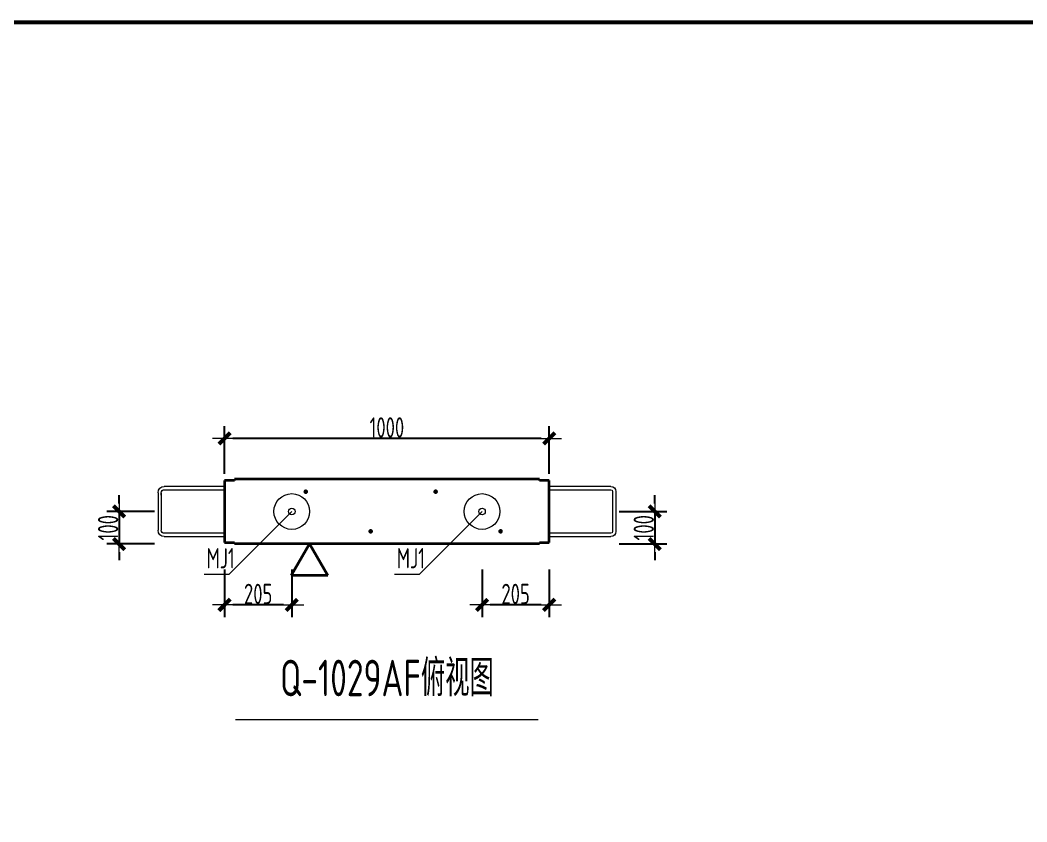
# Model space of a CAD drawing. Extents: x -85320 to 1679916, y -1321939 to 627.
# Drawn here: x 1052996 to 1065400, y -1086790 to -1076917 of the extents above; entities that cross this region are included whole.
import ezdxf
from ezdxf.enums import TextEntityAlignment as Align

# ---------------------------------------------------------------- set-up
doc = ezdxf.new("R2010")
doc.units = 0
doc.header["$LTSCALE"] = 1000
doc.layers.add('BORDER', color=7, linetype='Continuous')
doc.layers.add('拉模', color=7, linetype='Continuous')
for name, color, linetype, lineweight in [('直线', 7, 'Continuous', 18), ('预制墙图名', 7, 'Continuous', 18), ('预制墙埋件', 8, 'Continuous', 18), ('预制墙墙身水平筋', 130, 'Continuous', 18), ('预制墙墙身纵向受力筋', 1, 'Continuous', 18), ('预制墙详图标注', 3, 'Continuous', 18), ('预制墙详图轮廓', 3, 'Continuous', 35)]:
    doc.layers.add(name, color=color, linetype=linetype, lineweight=lineweight)
doc.styles.add('样式 1', font='yjkeng.shx', dxfattribs={"width": 0.7, "bigfont": 'yjkchn.shx'})
doc.styles.add('样式 2', font='yjkeng.shx', dxfattribs={"width": 0.7, "bigfont": 'yjkchn.shx'})
doc.dimstyles.new('盈建科结构', dxfattribs={"dimscale": 100, "dimtxt": 2.5, "dimasz": 1, "dimexe": 1.5, "dimexo": 0.625, "dimgap": 0.1, "dimtad": 1, "dimdec": 0, "dimrnd": 1, "dimzin": 0, "dimdsep": 46, "dimtxsty": '样式 1', "dimblk": '_yjkbk', "dimblk1": 'ARCHTICK', "dimblk2": 'ARCHTICK', "dimcen": 0.09, "dimadec": 0, "dimazin": 0, "dimtfac": 1, "dimtdec": 4, "dimtix": 1, "dimtmove": 2, "dimatfit": 3, "dimfxl": 1, "dimtolj": 1, "dimtzin": 0, "dimarcsym": 0})

# ---------------------------------------------------------------- blocks, each defined once
blk = doc.blocks.new('_yjkbk')
blk.add_line((-1, 0), (1.5, 0))
blk.add_lwpolyline([(-0.7, -0.7, 0.5, 0.5, 0), (0.7, 0.7, 0.5, 0.5, 0)], format="xyseb")
blk = doc.blocks.new('*D3289')
at = {"layer": 'Defpoints', "color": 0, "transparency": 16777216}
for p in [(1060315, -1082968), (1060315, -1083368), (1060815, -1083368)]:
    blk.add_point(p, dxfattribs=at)
at = {"layer": '预制墙详图标注', "color": 0, "lineweight": -2, "transparency": 16777216}
for p, q in [((1060815, -1082868), (1060815, -1082768)), ((1060378, -1082968), (1060965, -1082968)), ((1060815, -1082968), (1060815, -1083368)), ((1060378, -1083368), (1060965, -1083368)), ((1060815, -1083468), (1060815, -1083568))]:
    blk.add_line(p, q, dxfattribs=at)
at = {"layer": '预制墙详图标注', "color": 0, "lineweight": -2, "transparency": 16777216, "xscale": 100, "yscale": 100, "zscale": 100}
for p, rotation in [((1060815, -1082968), 270), ((1060815, -1083368), 90)]:
    blk.add_blockref('_yjkbk', p, dxfattribs=dict(at, rotation=rotation))
at = {"layer": '预制墙详图标注', "color": 0, "transparency": 16777216, "insert": (1060805, -1083168), "char_height": 250, "attachment_point": 8, "rotation": 90, "style": '样式 1'}
blk.add_mtext('\\A1;100', dxfattribs=at)
blk = doc.blocks.new('_ArchTick')
at = {"color": 0, "linetype": 'ByBlock', "const_width": 0.4}
blk.add_lwpolyline([(-0.5, -0.5), (0.5, 0.5)], dxfattribs=at)
blk = doc.blocks.new('*D3290')
at = {"layer": 'Defpoints', "color": 0, "transparency": 16777216}
for p in [(1054715, -1082968), (1054215, -1083368), (1054715, -1083368)]:
    blk.add_point(p, dxfattribs=at)
at = {"layer": '预制墙详图标注', "color": 0, "lineweight": -2, "transparency": 16777216}
for p, q in [((1054215, -1082868), (1054215, -1082768)), ((1054653, -1082968), (1054065, -1082968)), ((1054215, -1082968), (1054215, -1083368)), ((1054653, -1083368), (1054065, -1083368)), ((1054215, -1083468), (1054215, -1083568))]:
    blk.add_line(p, q, dxfattribs=at)
at = {"layer": '预制墙详图标注', "color": 0, "lineweight": -2, "transparency": 16777216, "xscale": 100, "yscale": 100, "zscale": 100}
for p, rotation in [((1054215, -1082968), 270), ((1054215, -1083368), 90)]:
    blk.add_blockref('_yjkbk', p, dxfattribs=dict(at, rotation=rotation))
at = {"layer": '预制墙详图标注', "color": 0, "transparency": 16777216, "insert": (1054205, -1083168), "char_height": 250, "attachment_point": 8, "rotation": 90, "style": '样式 1'}
blk.add_mtext('\\A1;100', dxfattribs=at)
blk = doc.blocks.new('*D3291')
at = {"layer": 'Defpoints', "color": 0, "transparency": 16777216}
for p in [(1058687, -1083618), (1059515, -1083618), (1058687, -1084118)]:
    blk.add_point(p, dxfattribs=at)
at = {"layer": '预制墙详图标注', "color": 0, "lineweight": -2, "transparency": 16777216}
for p, q in [((1058687, -1083681), (1058687, -1084268)), ((1059515, -1083681), (1059515, -1084268)), ((1059415, -1084118), (1058787, -1084118))]:
    blk.add_line(p, q, dxfattribs=at)
at = {"layer": '预制墙详图标注', "color": 0, "lineweight": -2, "transparency": 16777216, "xscale": 100, "yscale": 100, "zscale": 100, "rotation": 180}
blk.add_blockref('_yjkbk', (1058687, -1084118), dxfattribs=at)
at = {"layer": '预制墙详图标注', "color": 0, "lineweight": -2, "transparency": 16777216, "xscale": 100, "yscale": 100, "zscale": 100}
blk.add_blockref('_yjkbk', (1059515, -1084118), dxfattribs=at)
at = {"layer": '预制墙详图标注', "color": 0, "transparency": 16777216, "insert": (1059101, -1084108), "char_height": 250, "attachment_point": 8, "style": '样式 1'}
blk.add_mtext('\\A1;205', dxfattribs=at)
blk = doc.blocks.new('*D3292')
at = {"layer": 'Defpoints', "color": 0, "transparency": 16777216}
for p in [(1055515, -1083618), (1056343, -1083618), (1055515, -1084118)]:
    blk.add_point(p, dxfattribs=at)
at = {"layer": '预制墙详图标注', "color": 0, "lineweight": -2, "transparency": 16777216}
for p, q in [((1055515, -1083681), (1055515, -1084268)), ((1056343, -1083681), (1056343, -1084268)), ((1056243, -1084118), (1055615, -1084118))]:
    blk.add_line(p, q, dxfattribs=at)
at = {"layer": '预制墙详图标注', "color": 0, "lineweight": -2, "transparency": 16777216, "xscale": 100, "yscale": 100, "zscale": 100, "rotation": 180}
blk.add_blockref('_yjkbk', (1055515, -1084118), dxfattribs=at)
at = {"layer": '预制墙详图标注', "color": 0, "lineweight": -2, "transparency": 16777216, "xscale": 100, "yscale": 100, "zscale": 100}
blk.add_blockref('_yjkbk', (1056343, -1084118), dxfattribs=at)
at = {"layer": '预制墙详图标注', "color": 0, "transparency": 16777216, "insert": (1055929, -1084108), "char_height": 250, "attachment_point": 8, "style": '样式 1'}
blk.add_mtext('\\A1;205', dxfattribs=at)
blk = doc.blocks.new('*D3293')
at = {"layer": 'Defpoints', "color": 0, "transparency": 16777216}
for p in [(1055515, -1082068), (1055515, -1082568), (1059515, -1082568)]:
    blk.add_point(p, dxfattribs=at)
at = {"layer": '预制墙详图标注', "color": 0, "lineweight": -2, "transparency": 16777216}
for p, q in [((1055515, -1082506), (1055515, -1081918)), ((1059515, -1082506), (1059515, -1081918)), ((1059415, -1082068), (1055615, -1082068))]:
    blk.add_line(p, q, dxfattribs=at)
at = {"layer": '预制墙详图标注', "color": 0, "lineweight": -2, "transparency": 16777216, "xscale": 100, "yscale": 100, "zscale": 100, "rotation": 180}
blk.add_blockref('_yjkbk', (1055515, -1082068), dxfattribs=at)
at = {"layer": '预制墙详图标注', "color": 0, "lineweight": -2, "transparency": 16777216, "xscale": 100, "yscale": 100, "zscale": 100}
blk.add_blockref('_yjkbk', (1059515, -1082068), dxfattribs=at)
at = {"layer": '预制墙详图标注', "color": 0, "transparency": 16777216, "insert": (1057515, -1082058), "char_height": 250, "attachment_point": 8, "style": '样式 1'}
blk.add_mtext('\\A1;1000', dxfattribs=at)
blk = doc.blocks.new('图框1')
at = {"layer": 'BORDER', "const_width": 50}
blk.add_lwpolyline([(1377779, -823089), (1377779, -783089), (1433679, -783089), (1433679, -823089)], close=True, dxfattribs=at)
blk = doc.blocks.new('闭口左')
at = {"layer": '预制墙墙身水平筋', "color": 4}
for p, q in [((1032894, -832503), (1032894, -832999)), ((1032934, -832503), (1032934, -832999))]:
    blk.add_line(p, q, dxfattribs=at)
at = {"layer": '预制墙墙身水平筋', "lineweight": 18}
for p, q in [((1032954, -832443), (1033714, -832443)), ((1032954, -832443), (1033714, -832443)), ((1032954, -832443), (1033714, -832443)), ((1032954, -832443), (1033714, -832443)), ((1032954, -832443), (1033714, -832443)), ((1032954, -832443), (1033714, -832443)), ((1032954, -832443), (1033714, -832443)), ((1032954, -832443), (1033714, -832443)), ((1032954, -832443), (1033714, -832443)), ((1032954, -832443), (1033714, -832443)), ((1032954, -832443), (1033714, -832443)), ((1032954, -832443), (1033714, -832443)), ((1032954, -832443), (1033714, -832443)), ((1032954, -832443), (1033714, -832443)), ((1032954, -832443), (1033714, -832443)), ((1033714, -832483), (1032954, -832483)), ((1033714, -832483), (1032954, -832483)), ((1033714, -832483), (1032954, -832483)), ((1033714, -832483), (1032954, -832483)), ((1033714, -832483), (1032954, -832483)), ((1033714, -832483), (1032954, -832483)), ((1033714, -832483), (1032954, -832483)), ((1033714, -832483), (1032954, -832483)), ((1033714, -832483), (1032954, -832483)), ((1033714, -832483), (1032954, -832483)), ((1033714, -832483), (1032954, -832483)), ((1033714, -832483), (1032954, -832483)), ((1033714, -832483), (1032954, -832483)), ((1033714, -832483), (1032954, -832483)), ((1033714, -832483), (1032954, -832483)), ((1032954, -833019), (1033714, -833019)), ((1033714, -833059), (1032954, -833059))]:
    blk.add_line(p, q, dxfattribs=at)
for centre, radius, start, end in [((1032954, -832503), 60, 90, 180), ((1032954, -832503), 60, 90, 180), ((1032954, -832503), 60, 90, 180), ((1032954, -832503), 60, 90, 180), ((1032954, -832503), 60, 90, 180), ((1032954, -832503), 60, 90, 180), ((1032954, -832503), 60, 90, 180), ((1032954, -832503), 60, 90, 180), ((1032954, -832503), 60, 90, 180), ((1032954, -832503), 60, 90, 180), ((1032954, -832503), 60, 90, 180), ((1032954, -832503), 60, 90, 180), ((1032954, -832503), 60, 90, 180), ((1032954, -832503), 60, 90, 180), ((1032954, -832503), 20, 90, 180), ((1032954, -832503), 20, 90, 180), ((1032954, -832503), 20, 90, 180), ((1032954, -832503), 20, 90, 180), ((1032954, -832503), 20, 90, 180), ((1032954, -832503), 20, 90, 180), ((1032954, -832503), 20, 90, 180), ((1032954, -832503), 20, 90, 180), ((1032954, -832503), 20, 90, 180), ((1032954, -832503), 20, 90, 180), ((1032954, -832503), 20, 90, 180), ((1032954, -832503), 20, 90, 180), ((1032954, -832503), 20, 90, 180), ((1032954, -832503), 20, 90, 180), ((1032954, -832999), 60, 180, 270), ((1032954, -832999), 20, 180, 270)]:
    blk.add_arc(centre, radius, start, end, dxfattribs=at)
blk = doc.blocks.new('闭口右')
at = {"layer": '预制墙墙身水平筋', "lineweight": 18}
for p, q in [((1039314, -832443), (1040058, -832443)), ((1039314, -832443), (1040058, -832443)), ((1039314, -832443), (1040058, -832443)), ((1039314, -832443), (1040058, -832443)), ((1039314, -832443), (1040058, -832443)), ((1039314, -832443), (1040058, -832443)), ((1039314, -832443), (1040058, -832443)), ((1039314, -832443), (1040058, -832443)), ((1039314, -832443), (1040058, -832443)), ((1039314, -832443), (1040058, -832443)), ((1039314, -832443), (1040058, -832443)), ((1039314, -832443), (1040058, -832443)), ((1039314, -832443), (1040058, -832443)), ((1039314, -832443), (1040058, -832443)), ((1039314, -832443), (1040058, -832443)), ((1040058, -832483), (1039314, -832483)), ((1040058, -832483), (1039314, -832483)), ((1040058, -832483), (1039314, -832483)), ((1040058, -832483), (1039314, -832483)), ((1040058, -832483), (1039314, -832483)), ((1040058, -832483), (1039314, -832483)), ((1040058, -832483), (1039314, -832483)), ((1040058, -832483), (1039314, -832483)), ((1040058, -832483), (1039314, -832483)), ((1040058, -832483), (1039314, -832483)), ((1040058, -832483), (1039314, -832483)), ((1040058, -832483), (1039314, -832483)), ((1040058, -832483), (1039314, -832483)), ((1040058, -832483), (1039314, -832483)), ((1040058, -832483), (1039314, -832483)), ((1040094, -832548), (1040094, -832519)), ((1040094, -832548), (1040094, -832519)), ((1040094, -832548), (1040094, -832519)), ((1040094, -832548), (1040094, -832519)), ((1040094, -832548), (1040094, -832519)), ((1040094, -832548), (1040094, -832519)), ((1040094, -832548), (1040094, -832519)), ((1040094, -832548), (1040094, -832519)), ((1040094, -832548), (1040094, -832519)), ((1040094, -832548), (1040094, -832519)), ((1040094, -832548), (1040094, -832519)), ((1040094, -832548), (1040094, -832519)), ((1040094, -832548), (1040094, -832519)), ((1040094, -832548), (1040094, -832519)), ((1040094, -832548), (1040094, -832519)), ((1040134, -832519), (1040134, -832548)), ((1040134, -832519), (1040134, -832548)), ((1040134, -832519), (1040134, -832548)), ((1040134, -832519), (1040134, -832548)), ((1040134, -832519), (1040134, -832548)), ((1040134, -832519), (1040134, -832548)), ((1040134, -832519), (1040134, -832548)), ((1040134, -832519), (1040134, -832548)), ((1040134, -832519), (1040134, -832548)), ((1040134, -832519), (1040134, -832548)), ((1040134, -832519), (1040134, -832548)), ((1040134, -832519), (1040134, -832548)), ((1040134, -832519), (1040134, -832548)), ((1040134, -832519), (1040134, -832548)), ((1040134, -832519), (1040134, -832548)), ((1039314, -833019), (1040058, -833019)), ((1039314, -833019), (1040058, -833019)), ((1039314, -833019), (1040058, -833019)), ((1039314, -833019), (1040058, -833019)), ((1039314, -833019), (1040058, -833019)), ((1039314, -833019), (1040058, -833019)), ((1039314, -833019), (1040058, -833019)), ((1039314, -833019), (1040058, -833019)), ((1039314, -833019), (1040058, -833019)), ((1039314, -833019), (1040058, -833019)), ((1039314, -833019), (1040058, -833019)), ((1039314, -833019), (1040058, -833019)), ((1039314, -833019), (1040058, -833019)), ((1039314, -833019), (1040058, -833019)), ((1039314, -833019), (1040058, -833019)), ((1040058, -833059), (1039314, -833059))]:
    blk.add_line(p, q, dxfattribs=at)
at = {"layer": '预制墙墙身水平筋', "color": 4}
for p, q in [((1040094, -832519), (1040094, -832982)), ((1040134, -832519), (1040134, -832982))]:
    blk.add_line(p, q, dxfattribs=at)
at = {"layer": '预制墙墙身水平筋', "lineweight": 18}
for centre, radius, start, end in [((1040058, -832519), 76.6, 360, 90), ((1040058, -832519), 76.6, 360, 90), ((1040058, -832519), 76.6, 360, 90), ((1040058, -832519), 76.6, 360, 90), ((1040058, -832519), 76.6, 360, 90), ((1040058, -832519), 76.6, 360, 90), ((1040058, -832519), 76.6, 360, 90), ((1040058, -832519), 76.6, 360, 90), ((1040058, -832519), 76.6, 360, 90), ((1040058, -832519), 76.6, 360, 90), ((1040058, -832519), 76.6, 360, 90), ((1040058, -832519), 76.6, 360, 90), ((1040058, -832519), 76.6, 360, 90), ((1040058, -832519), 76.6, 360, 90), ((1040058, -832519), 36.6, 360, 90), ((1040058, -832519), 36.6, 360, 90), ((1040058, -832519), 36.6, 360, 90), ((1040058, -832519), 36.6, 360, 90), ((1040058, -832519), 36.6, 360, 90), ((1040058, -832519), 36.6, 360, 90), ((1040058, -832519), 36.6, 360, 90), ((1040058, -832519), 36.6, 360, 90), ((1040058, -832519), 36.6, 360, 90), ((1040058, -832519), 36.6, 360, 90), ((1040058, -832519), 36.6, 360, 90), ((1040058, -832519), 36.6, 360, 90), ((1040058, -832519), 36.6, 360, 90), ((1040058, -832519), 36.6, 360, 90), ((1040058, -832982), 36.6, 270, 0), ((1040058, -832982), 76.6, 270, 0), ((1040058, -832982), 36.6, 270, 0), ((1040058, -832982), 76.6, 270, 0), ((1040058, -832982), 36.6, 270, 0), ((1040058, -832982), 76.6, 270, 0), ((1040058, -832982), 36.6, 270, 0), ((1040058, -832982), 76.6, 270, 0), ((1040058, -832982), 36.6, 270, 0), ((1040058, -832982), 76.6, 270, 0), ((1040058, -832982), 36.6, 270, 0), ((1040058, -832982), 76.6, 270, 0), ((1040058, -832982), 36.6, 270, 0), ((1040058, -832982), 76.6, 270, 0), ((1040058, -832982), 36.6, 270, 0), ((1040058, -832982), 76.6, 270, 0), ((1040058, -832982), 36.6, 270, 0), ((1040058, -832982), 76.6, 270, 0), ((1040058, -832982), 36.6, 270, 0), ((1040058, -832982), 76.6, 270, 0), ((1040058, -832982), 36.6, 270, 0), ((1040058, -832982), 76.6, 270, 0), ((1040058, -832982), 36.6, 270, 0), ((1040058, -832982), 76.6, 270, 0), ((1040058, -832982), 36.6, 270, 0), ((1040058, -832982), 76.6, 270, 0), ((1040058, -832982), 36.6, 270, 0), ((1040058, -832982), 76.6, 270, 0)]:
    blk.add_arc(centre, radius, start, end, dxfattribs=at)

msp = doc.modelspace()

# ---------------------------------------------------------------- linework, layer by layer
at = {"layer": '直线', "lineweight": 18}
for points in [[(1056343.312, -1082968.161), (1055568.312, -1083743.161), (1055265.427, -1083743.161)], [(1058687.312, -1082968.161), (1057912.312, -1083743.161), (1057609.427, -1083743.161)]]:
    msp.add_lwpolyline(points, dxfattribs=at)
at = {"layer": '预制墙图名', "lineweight": 18}
msp.add_line((1059380.34, -1085534.79), (1055650.283, -1085534.79), dxfattribs=at)
at = {"layer": '预制墙埋件', "lineweight": 18}
for centre, radius in [((1056343.312, -1082968.161), 220), ((1058687.312, -1082968.161), 220), ((1056343.312, -1082968.161), 40), ((1058687.312, -1082968.161), 40)]:
    msp.add_circle(centre, radius, dxfattribs=at)
at = {"layer": '预制墙墙身纵向受力筋', "lineweight": 18, "const_width": 28}
for points in [[(1056501.312, -1082724.161, -1), (1056529.312, -1082724.161, -1)], [(1058101.312, -1082724.161, -1), (1058129.312, -1082724.161, -1)], [(1057301.312, -1083212.161, -1), (1057329.312, -1083212.161, -1)], [(1058901.312, -1083212.161, -1), (1058929.312, -1083212.161, -1)]]:
    msp.add_lwpolyline(points, format="xyb", close=True, dxfattribs=at)
at = {"layer": '预制墙详图标注', "lineweight": 35}
for p, q in [((1056562.312, -1083368.161), (1056337.312, -1083757.872)), ((1056562.312, -1083368.161), (1056787.312, -1083757.872)), ((1056787.312, -1083757.872), (1056337.312, -1083757.872))]:
    msp.add_line(p, q, dxfattribs=at)
at = {"layer": '预制墙详图轮廓', "lineweight": 35}
for p, q in [((1055635.312, -1082588.161), (1055515.312, -1082588.161)), ((1055515.312, -1082588.161), (1055515.312, -1083348.161)), ((1059395.312, -1082568.161), (1055635.312, -1082568.161)), ((1055635.312, -1082568.161), (1055635.312, -1082588.161)), ((1059395.312, -1082588.161), (1059395.312, -1082568.161)), ((1059515.312, -1082588.161), (1059395.312, -1082588.161)), ((1059515.312, -1083348.161), (1059515.312, -1082588.161)), ((1055515.312, -1083348.161), (1055635.312, -1083348.161)), ((1055635.312, -1083348.161), (1055635.312, -1083368.161)), ((1059395.312, -1083368.161), (1055635.312, -1083368.161)), ((1059395.312, -1083368.161), (1059395.312, -1083348.161)), ((1059395.312, -1083348.161), (1059515.312, -1083348.161))]:
    msp.add_line(p, q, dxfattribs=at)

# ---------------------------------------------------------------- block references
at = {"layer": '拉模', "color": 3}
msp.add_blockref('图框1', (-351739.171, -293853.476), dxfattribs=at)
at = {"layer": '预制墙墙身水平筋', "color": 4, "xscale": -1}
for name, p in [('闭口右', (2094829.683, -250217.313)), ('闭口左', (2093229.683, -250217.313))]:
    msp.add_blockref(name, p, dxfattribs=at)

# ---------------------------------------------------------------- texts
at = {"layer": '直线', "linetype": 'Continuous', "style": '样式 1', "width": 0.7}
for p in [(1055640.427, -1083743.161), (1057984.427, -1083743.161)]:
    msp.add_text('MJ1', height=250, dxfattribs=at).set_placement(p, align=Align.BOTTOM_RIGHT)
at = {"layer": '预制墙图名', "linetype": 'Continuous', "style": '样式 2', "width": 0.7}
msp.add_text('Q-1029AF俯视图', height=450, dxfattribs=at).set_placement((1057515.312, -1085378.161), align=Align.BOTTOM_CENTER)

# ---------------------------------------------------------------- dimensions: what is measured, and where the dimension line sits
at = {"layer": '预制墙详图标注'}
for p1, p2, distance, picture, middle in [((1059515.312, -1082568.161), (1055515.312, -1082568.161), -500, '*D3293', (1057515.312, -1081933.161)), ((1054715.312, -1082968.161), (1054715.312, -1083368.161), -500, '*D3290', (1054080.312, -1083168.161)), ((1060315.312, -1082968.161), (1060315.312, -1083368.161), 500, '*D3289', (1060680.312, -1083168.161)), ((1056343.312, -1083618.161), (1055515.312, -1083618.161), 500, '*D3292', (1055929.312, -1083983.161)), ((1059515.312, -1083618.161), (1058687.312, -1083618.161), 500, '*D3291', (1059101.312, -1083983.161))]:
    dim = msp.add_aligned_dim(p1=p1, p2=p2, distance=distance, dimstyle='盈建科结构', override={"dimscale": 100, "dimtxt": 2.5, "dimasz": 1, "dimexe": 1.5, "dimexo": 0.625, "dimgap": 0.1, "dimtad": 1, "dimlfac": 0.25, "dimrnd": 5, "dimdle": 0, "dimtix": 1, "dimfxlon": 0}, dxfattribs=at)
    dim.commit()
    dim.dimension.update_dxf_attribs({"geometry": picture, "text_midpoint": middle})

doc.saveas('drawing.dxf')
